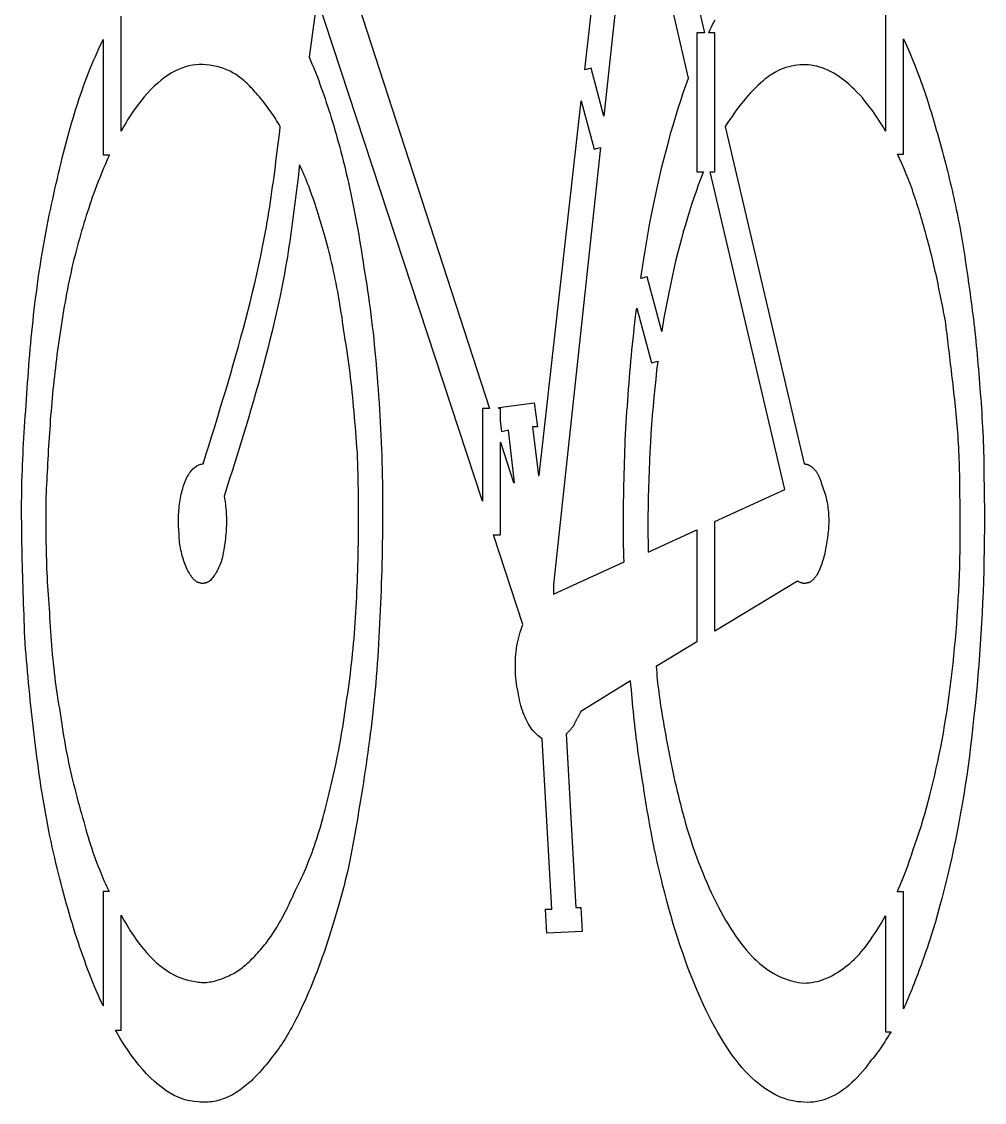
# Model space of a CAD drawing. Header units: inches. Extents: x 0 to 40, y 0 to 72.
# Drawn here: x 0 to 39.99, y 0 to 44.87 of the extents above; entities that cross this region are included whole.
import ezdxf

# ---------------------------------------------------------------- set-up
doc = ezdxf.new("R2010")
doc.units = ezdxf.units.IN
doc.header["$MEASUREMENT"] = 0
doc.layers.add('CUT', color=7, linetype='Continuous')

msp = doc.modelspace()

# ---------------------------------------------------------------- linework, layer by layer
at = {"layer": 'CUT'}
for points in [[(25.75634, 55.53317), (28.36133, 44.39682), (28.04481, 44.39682), (28.04481, 38.6297), (28.31755, 38.6297), (28.29481, 38.57356), (28.19828, 38.32612), (28.10323, 38.07312), (28.00969, 37.81455), (27.91768, 37.55043), (27.82724, 37.28074), (27.73839, 37.0055), (27.65116, 36.72469), (27.56558, 36.43832), (27.48169, 36.1464), (27.3995, 35.84891), (27.31905, 35.54586), (27.24037, 35.23725), (27.16348, 34.92308), (27.08842, 34.60335), (27.01521, 34.27806), (26.94389, 33.94721), (26.87448, 33.6108), (26.807, 33.26883), (26.7415, 32.92129), (26.678, 32.5682), (26.61652, 32.20955), (26.58287, 32.00326), (25.97602, 34.26804), (25.71636, 34.19846), (25.74517, 34.40178), (25.81032, 34.83655), (25.87808, 35.26505), (25.94838, 35.68731), (26.02118, 36.1033), (26.09641, 36.51304), (26.17402, 36.91653), (26.25394, 37.31376), (26.33613, 37.70473), (26.42051, 38.08945), (26.50704, 38.46792), (26.59565, 38.84012), (26.68629, 39.20608), (26.7789, 39.56577), (26.87342, 39.91921), (26.96979, 40.2664), (27.06796, 40.60733), (27.16787, 40.942), (27.26945, 41.27042), (27.37266, 41.59259), (27.47742, 41.90849), (27.5837, 42.21815), (27.69142, 42.52154), (25.43049, 52.36317)], [(25.41898, 52.36249), (24.18626, 40.94752), (23.65273, 42.93869), (23.38509, 42.86698), (24.3551, 51.52959)], [(12.74471, 49.39434), (19.43261, 28.8119), (19.13885, 28.8119), (19.13885, 24.95275), (12.27766, 45.85786), (11.94403, 43.38898), (12.00206, 43.25482), (12.05944, 43.11921), (12.11618, 42.9821), (12.17231, 42.84343), (12.22786, 42.70313), (12.28286, 42.56115), (12.33734, 42.41744), (12.39133, 42.27193), (12.44486, 42.12456), (12.49795, 41.97529), (12.55064, 41.82404), (12.60295, 41.67077), (12.65491, 41.51542), (12.70656, 41.35792), (12.75791, 41.19822), (12.80901, 41.03626), (12.85987, 40.87198), (12.91053, 40.70533), (12.96102, 40.53624), (13.01136, 40.36467), (13.06158, 40.19054), (13.11172, 40.01381), (13.16179, 39.83442), (13.21184, 39.6523), (13.26154, 39.46776), (13.31054, 39.28114), (13.35884, 39.09243), (13.40645, 38.90163), (13.45337, 38.70875), (13.49959, 38.51379), (13.54512, 38.31674), (13.58995, 38.1176), (13.63408, 37.91638), (13.67752, 37.71307), (13.72027, 37.50768), (13.76232, 37.30021), (13.80368, 37.09064), (13.84434, 36.879), (13.88431, 36.66526), (13.92358, 36.44944), (13.96215, 36.23154), (14.00004, 36.01155), (14.03722, 35.78948), (14.07372, 35.56532), (14.10951, 35.33907), (14.14462, 35.11074), (14.17902, 34.88033), (14.21274, 34.64783), (14.25375, 34.41325), (14.2934, 34.17661), (14.33172, 33.93795), (14.36874, 33.69729), (14.40448, 33.45466), (14.43897, 33.21009), (14.47225, 32.9636), (14.50434, 32.71524), (14.53528, 32.46502), (14.56508, 32.21298), (14.59378, 31.95914), (14.62142, 31.70353), (14.64801, 31.44619), (14.67358, 31.18714), (14.69817, 30.92641), (14.72181, 30.66403), (14.74452, 30.40002), (14.76634, 30.13442), (14.78728, 29.86726), (14.80739, 29.59857), (14.82668, 29.32837), (14.8452, 29.05669), (14.86296, 28.78356), (14.88, 28.50902), (14.89599, 28.23343), (14.91061, 27.95721), (14.92391, 27.68041), (14.9359, 27.40309), (14.94662, 27.1253), (14.95609, 26.84711), (14.96435, 26.56857), (14.97142, 26.28974), (14.97733, 26.01068), (14.98211, 25.73145), (14.98579, 25.4521), (14.9884, 25.17269), (14.98997, 24.89329), (14.99053, 24.61394), (14.9901, 24.33471), (14.98871, 24.05565), (14.9864, 23.77682), (14.98319, 23.49828), (14.97911, 23.22009), (14.9742, 22.94231), (14.96847, 22.66499), (14.96196, 22.38819), (14.9547, 22.11197), (14.94671, 21.83639), (14.93802, 21.55315), (14.9286, 21.27064), (14.91843, 20.98888), (14.90748, 20.7079), (14.89572, 20.42774), (14.88311, 20.14841), (14.86964, 19.86996), (14.85527, 19.5924), (14.83997, 19.31577), (14.82372, 19.04009), (14.80648, 18.7654), (14.78823, 18.49172), (14.76894, 18.21909), (14.74857, 17.94753), (14.72711, 17.67706), (14.70452, 17.40773), (14.68076, 17.13956), (14.65583, 16.87257), (14.62967, 16.6068), (14.60227, 16.34228), (14.5736, 16.07903), (14.54363, 15.81708), (14.51232, 15.55647), (14.47966, 15.29722), (14.44595, 15.03935), (14.41158, 14.78294), (14.37657, 14.52803), (14.34095, 14.27469), (14.30475, 14.02297), (14.268, 13.77293), (14.23073, 13.52462), (14.19297, 13.27812), (14.15475, 13.03346), (14.11609, 12.79072), (14.07702, 12.54995), (14.03758, 12.31121), (13.99779, 12.07455), (13.95769, 11.84003), (13.91729, 11.60772), (13.87663, 11.37766), (13.83575, 11.14992), (13.79465, 10.92456), (13.75339, 10.70162), (13.71198, 10.48118), (13.67045, 10.26329), (13.62884, 10.048), (13.58717, 9.83538), (13.54547, 9.62548), (13.49509, 9.41801), (13.44403, 9.21265), (13.39234, 9.00944), (13.34005, 8.80839), (13.28717, 8.60955), (13.23374, 8.41294), (13.17979, 8.21858), (13.12534, 8.02652), (13.07044, 7.83677), (13.0151, 7.64937), (12.95935, 7.46434), (12.90323, 7.28172), (12.84676, 7.10153), (12.78997, 6.9238), (12.73289, 6.74856), (12.67555, 6.57584), (12.61798, 6.40567), (12.56021, 6.23807), (12.50226, 6.07309), (12.44417, 5.91074), (12.38596, 5.75105), (12.32767, 5.59406), (12.26932, 5.43979), (12.21095, 5.28827), (12.15256, 5.13952), (12.09417, 4.99352), (12.03578, 4.85024), (11.97739, 4.70966), (11.919, 4.57174), (11.86061, 4.43645), (11.80222, 4.30378), (11.74384, 4.17368), (11.68545, 4.04613), (11.62707, 3.9211), (11.56868, 3.79856), (11.5103, 3.67848), (11.45191, 3.56083), (11.39353, 3.44559), (11.33515, 3.33273), (11.27677, 3.22221), (11.21838, 3.114), (11.16, 3.00809), (11.10162, 2.90443), (11.04324, 2.803), (10.98486, 2.70377), (10.92647, 2.60672), (10.86809, 2.51181), (10.80971, 2.41901), (10.74298, 2.32762), (10.67625, 2.23702), (10.60952, 2.14729), (10.54279, 2.05851), (10.47606, 1.97077), (10.40933, 1.88416), (10.3426, 1.79877), (10.27587, 1.71469), (10.20914, 1.63199), (10.14241, 1.55077), (10.07568, 1.47111), (10.00896, 1.39311), (9.94223, 1.31684), (9.8755, 1.2424), (9.80877, 1.16986), (9.74205, 1.09933), (9.67532, 1.03088), (9.6086, 0.96461), (9.54187, 0.90059), (9.47515, 0.83892), (9.40843, 0.77968), (9.3417, 0.72296), (9.27498, 0.66885), (9.20826, 0.61743), (9.13319, 0.56043), (9.05809, 0.50622), (8.98293, 0.45478), (8.90768, 0.40613), (8.83231, 0.36025), (8.75681, 0.31716), (8.68112, 0.27684), (8.60524, 0.23931), (8.52912, 0.20456), (8.45275, 0.17258), (8.37608, 0.14339), (8.29909, 0.11698), (8.22176, 0.09334), (8.14405, 0.07249), (8.06594, 0.05442), (7.98739, 0.03913), (7.90838, 0.02662), (7.82888, 0.01688), (7.74885, 0.00993), (7.66827, 0.00576), (7.58712, 0.00437), (7.50536, 0.00576), (7.42296, 0.00993), (7.33989, 0.01688), (7.17309, 0.03147), (7.00634, 0.05858), (6.83971, 0.09819), (6.67325, 0.15032), (6.50702, 0.21496), (6.34109, 0.29212), (6.1755, 0.38178), (6.01031, 0.48395), (5.84559, 0.59864), (5.68139, 0.72584), (5.51777, 0.86555), (5.35479, 1.01777), (5.19251, 1.1825), (5.03097, 1.35974), (4.87025, 1.54949), (4.7104, 1.75176), (4.55147, 1.96654), (4.39353, 2.19382), (4.23663, 2.43362), (4.08084, 2.68593), (3.9262, 2.95075), (3.89702, 3.0035), (4.13444, 3.0035), (4.13444, 7.77415), (4.25162, 7.56204), (4.38142, 7.33979), (4.51249, 7.12784), (4.6448, 6.92618), (4.77834, 6.73477), (4.91306, 6.55359), (5.04894, 6.38259), (5.18595, 6.22177), (5.32406, 6.07108), (5.46324, 5.9305), (5.60346, 5.79999), (5.7447, 5.67954), (5.88692, 5.56911), (6.0301, 5.46867), (6.1742, 5.37819), (6.31921, 5.29764), (6.46508, 5.227), (6.6118, 5.16623), (6.75932, 5.11532), (6.90763, 5.07421), (7.05669, 5.0429), (7.20647, 5.02135), (7.27319, 5.00639), (7.33992, 4.99478), (7.40664, 4.98642), (7.47336, 4.98119), (7.54008, 4.97896), (7.60681, 4.97964), (7.67353, 4.9831), (7.74026, 4.98921), (7.80699, 4.99788), (7.87371, 5.00898), (7.94044, 5.0224), (8.00717, 5.03802), (8.0739, 5.05573), (8.14062, 5.0754), (8.20735, 5.09693), (8.27408, 5.12019), (8.34081, 5.14508), (8.40754, 5.17148), (8.47427, 5.19926), (8.541, 5.22832), (8.60773, 5.25854), (8.67446, 5.2898), (8.74119, 5.32198), (8.80792, 5.35498), (8.8663, 5.38938), (8.92468, 5.42584), (8.98307, 5.46433), (9.04145, 5.50481), (9.09983, 5.54726), (9.15821, 5.59166), (9.21659, 5.63796), (9.27498, 5.68614), (9.33336, 5.73618), (9.39174, 5.78805), (9.45013, 5.84171), (9.50851, 5.89713), (9.56689, 5.9543), (9.62528, 6.01317), (9.68366, 6.07372), (9.74205, 6.13592), (9.80043, 6.19975), (9.85882, 6.26517), (9.91721, 6.33215), (9.9756, 6.40066), (10.03399, 6.47069), (10.09238, 6.54219), (10.15077, 6.61514), (10.20916, 6.68951), (10.2592, 6.75728), (10.30924, 6.82713), (10.35929, 6.89907), (10.40933, 6.97309), (10.45937, 7.0492), (10.50941, 7.1274), (10.55946, 7.20768), (10.6095, 7.29004), (10.65954, 7.37449), (10.70958, 7.46103), (10.75963, 7.54965), (10.80967, 7.64036), (10.85971, 7.73315), (10.90976, 7.82803), (10.9598, 7.92499), (11.00984, 8.02404), (11.05988, 8.12517), (11.10993, 8.22838), (11.15997, 8.33369), (11.21001, 8.44107), (11.26005, 8.55054), (11.3101, 8.6621), (11.36014, 8.77574), (11.41018, 8.89147), (11.46823, 9.00128), (11.52557, 9.11381), (11.58223, 9.22901), (11.63818, 9.34681), (11.69344, 9.46716), (11.74801, 9.59001), (11.80188, 9.71528), (11.85505, 9.84293), (11.90753, 9.9729), (11.95932, 10.10513), (12.01041, 10.23956), (12.0608, 10.37613), (12.1105, 10.51478), (12.1595, 10.65547), (12.20781, 10.79812), (12.25542, 10.94269), (12.30233, 11.08911), (12.34856, 11.23732), (12.39408, 11.38727), (12.43891, 11.5389), (12.48305, 11.69216), (12.52649, 11.84698), (12.56924, 12.0033), (12.61129, 12.16107), (12.65298, 12.32858), (12.69462, 12.49748), (12.73614, 12.66778), (12.77749, 12.83946), (12.8186, 13.01253), (12.85943, 13.18699), (12.89991, 13.36284), (12.93998, 13.54008), (12.97959, 13.71872), (13.01868, 13.89874), (13.05719, 14.08015), (13.09506, 14.26295), (13.13224, 14.44714), (13.16866, 14.63273), (13.20427, 14.8197), (13.23902, 15.00806), (13.27284, 15.19781), (13.30567, 15.38895), (13.33746, 15.58149), (13.36816, 15.77541), (13.39769, 15.97072), (13.42601, 16.16742), (13.45305, 16.36551), (13.47876, 16.56499), (13.51143, 16.76586), (13.54273, 16.96806), (13.57271, 17.17153), (13.60138, 17.37622), (13.62878, 17.58206), (13.65493, 17.78901), (13.67987, 17.997), (13.70362, 18.20597), (13.72622, 18.41587), (13.74768, 18.62664), (13.76804, 18.83822), (13.78734, 19.05055), (13.80559, 19.26358), (13.82283, 19.47725), (13.83908, 19.69149), (13.85438, 19.90626), (13.86875, 20.12148), (13.88222, 20.33712), (13.89482, 20.5531), (13.90659, 20.76937), (13.91754, 20.98587), (13.92771, 21.20255), (13.93712, 21.41934), (13.94581, 21.6362), (13.95381, 21.86139), (13.9611, 22.08656), (13.9677, 22.31167), (13.97361, 22.53669), (13.97882, 22.7616), (13.98334, 22.98636), (13.98716, 23.21095), (13.99029, 23.43534), (13.99272, 23.65949), (13.99446, 23.88338), (13.9955, 24.10699), (13.99585, 24.33027), (13.9955, 24.55321), (13.99446, 24.77577), (13.99272, 24.99792), (13.99029, 25.21965), (13.98716, 25.4409), (13.98334, 25.66167), (13.97882, 25.88191), (13.97361, 26.10161), (13.9677, 26.32072), (13.9611, 26.53923), (13.95381, 26.7571), (13.94581, 26.9743), (13.92913, 27.19048), (13.91238, 27.40528), (13.89552, 27.61876), (13.87848, 27.83093), (13.86121, 28.04183), (13.84365, 28.25149), (13.82574, 28.45992), (13.80743, 28.66717), (13.78865, 28.87327), (13.76935, 29.07823), (13.74947, 29.28209), (13.72896, 29.48488), (13.70774, 29.68663), (13.68578, 29.88736), (13.663, 30.08711), (13.63936, 30.28591), (13.61479, 30.48377), (13.58923, 30.68074), (13.56263, 30.87684), (13.53493, 31.07211), (13.50607, 31.26656), (13.476, 31.46023), (13.44465, 31.65314), (13.41197, 31.84533), (13.38661, 32.03613), (13.36055, 32.22488), (13.33379, 32.41159), (13.30634, 32.59631), (13.27819, 32.77906), (13.24935, 32.95987), (13.21981, 33.13876), (13.18958, 33.31578), (13.15865, 33.49094), (13.12703, 33.66427), (13.09471, 33.83581), (13.06169, 34.00559), (13.02798, 34.17363), (12.99358, 34.33995), (12.95848, 34.5046), (12.92268, 34.6676), (12.88619, 34.82897), (12.849, 34.98876), (12.81112, 35.14697), (12.77254, 35.30366), (12.73327, 35.45884), (12.69331, 35.61254), (12.65264, 35.76479), (12.61129, 35.91562), (12.56958, 36.05705), (12.52784, 36.1977), (12.48605, 36.33749), (12.44416, 36.47631), (12.40217, 36.61409), (12.36002, 36.75075), (12.31771, 36.88619), (12.27519, 37.02032), (12.23243, 37.15306), (12.18942, 37.28433), (12.14612, 37.41403), (12.1025, 37.54208), (12.05854, 37.6684), (12.01419, 37.79289), (11.96944, 37.91546), (11.92426, 38.03604), (11.87861, 38.15454), (11.83247, 38.27086), (11.78581, 38.38492), (11.7386, 38.49664), (11.69082, 38.60592), (11.64242, 38.71268), (11.54408, 38.92158), (11.51865, 38.70945), (11.49355, 38.49995), (11.46835, 38.28987), (11.44296, 38.07927), (11.41735, 37.86823), (11.39145, 37.65676), (11.3652, 37.44495), (11.33855, 37.23285), (11.31144, 37.02052), (11.2838, 36.80801), (11.25558, 36.59539), (11.22673, 36.38271), (11.19718, 36.17003), (11.16688, 35.95741), (11.13577, 35.74491), (11.10379, 35.53258), (11.07088, 35.32047), (11.03699, 35.10866), (11.00206, 34.8972), (10.96602, 34.68614), (10.92883, 34.47555), (10.89041, 34.26547), (10.85073, 34.05598), (10.80971, 33.84712), (10.73327, 33.48047), (10.65413, 33.11448), (10.57238, 32.74913), (10.48812, 32.38439), (10.40142, 32.02023), (10.31238, 31.65661), (10.22107, 31.29352), (10.1276, 30.93093), (10.03204, 30.56879), (9.93448, 30.20709), (9.83501, 29.8458), (9.73372, 29.48488), (9.63068, 29.12431), (9.526, 28.76406), (9.41975, 28.4041), (9.31203, 28.0444), (9.20292, 27.68493), (9.0925, 27.32566), (8.98087, 26.96657), (8.8681, 26.60762), (8.7543, 26.24879), (8.63954, 25.89005), (8.52391, 25.53136), (8.4075, 25.1727), (8.42349, 25.08895), (8.43809, 25.00453), (8.4513, 24.91948), (8.46312, 24.83382), (8.47355, 24.74758), (8.48259, 24.66079), (8.49024, 24.57347), (8.4965, 24.48567), (8.50137, 24.3974), (8.50484, 24.3087), (8.50693, 24.21959), (8.50762, 24.1301), (8.50693, 24.04027), (8.50484, 23.95012), (8.50137, 23.85968), (8.4965, 23.76897), (8.49024, 23.67804), (8.48259, 23.5869), (8.47355, 23.49559), (8.46312, 23.40414), (8.4513, 23.31257), (8.43809, 23.22091), (8.42349, 23.1292), (8.4075, 23.03745), (8.39813, 22.95509), (8.38677, 22.87481), (8.37349, 22.79661), (8.35839, 22.7205), (8.34155, 22.64648), (8.32306, 22.57454), (8.303, 22.50468), (8.28147, 22.43691), (8.25855, 22.37123), (8.23432, 22.30763), (8.20888, 22.24612), (8.18231, 22.18669), (8.1547, 22.12935), (8.12613, 22.07409), (8.09669, 22.02091), (8.06648, 21.96983), (8.03556, 21.92082), (8.00404, 21.87391), (7.972, 21.82908), (7.93953, 21.78633), (7.9067, 21.74567), (7.87362, 21.70709), (7.84037, 21.6706), (7.80703, 21.6362), (7.79034, 21.62786), (7.77365, 21.61959), (7.75697, 21.61143), (7.74028, 21.60345), (7.7236, 21.5957), (7.70691, 21.58824), (7.69023, 21.58112), (7.67355, 21.57441), (7.65686, 21.56817), (7.64018, 21.56244), (7.6235, 21.5573), (7.60682, 21.55279), (7.59013, 21.54898), (7.57345, 21.54592), (7.55677, 21.54367), (7.54008, 21.54229), (7.5234, 21.54183), (7.50672, 21.54236), (7.49003, 21.54394), (7.47335, 21.54661), (7.45666, 21.55044), (7.43998, 21.55549), (7.42329, 21.56181), (7.4066, 21.56947), (7.38993, 21.57016), (7.37325, 21.57221), (7.35657, 21.57559), (7.33989, 21.58028), (7.32322, 21.58624), (7.30654, 21.59345), (7.28986, 21.60187), (7.27318, 21.61148), (7.2565, 21.62225), (7.23982, 21.63415), (7.22314, 21.64715), (7.20646, 21.66122), (7.18978, 21.67633), (7.1731, 21.69246), (7.15642, 21.70957), (7.13974, 21.72764), (7.12306, 21.74663), (7.10637, 21.76652), (7.08969, 21.78728), (7.07301, 21.80888), (7.05632, 21.83129), (7.03964, 21.85448), (7.02295, 21.87843), (7.00626, 21.9031), (6.97325, 21.95485), (6.941, 22.00987), (6.90956, 22.06796), (6.87898, 22.12892), (6.84934, 22.19254), (6.82068, 22.25863), (6.79306, 22.32697), (6.76654, 22.39737), (6.74118, 22.46962), (6.71704, 22.54353), (6.69418, 22.61888), (6.67264, 22.69548), (6.6525, 22.77312), (6.6338, 22.8516), (6.61661, 22.93071), (6.60098, 23.01027), (6.58698, 23.09005), (6.57465, 23.16986), (6.56406, 23.2495), (6.55527, 23.32876), (6.54833, 23.40744), (6.5433, 23.48534), (6.54024, 23.56226), (6.53921, 23.63799), (6.53157, 23.72173), (6.52531, 23.80608), (6.52045, 23.89095), (6.51697, 23.97625), (6.51489, 24.0619), (6.51419, 24.14782), (6.51489, 24.2339), (6.51697, 24.32008), (6.52045, 24.40625), (6.52531, 24.49234), (6.53157, 24.57825), (6.53921, 24.6639), (6.54824, 24.74921), (6.55867, 24.83408), (6.57048, 24.91843), (6.58368, 25.00217), (6.59828, 25.08522), (6.61426, 25.16748), (6.63163, 25.24887), (6.65039, 25.32931), (6.67055, 25.40871), (6.69209, 25.48698), (6.71502, 25.56403), (6.73934, 25.63977), (6.76505, 25.71311), (6.79206, 25.783), (6.82028, 25.84947), (6.84964, 25.91255), (6.88004, 25.97227), (6.91139, 26.02866), (6.94361, 26.08175), (6.97661, 26.13157), (7.01031, 26.17815), (7.04462, 26.22151), (7.07945, 26.26168), (7.11471, 26.2987), (7.15032, 26.33259), (7.18619, 26.36338), (7.22223, 26.3911), (7.25836, 26.41578), (7.29449, 26.43745), (7.33053, 26.45614), (7.3664, 26.47187), (7.40201, 26.48468), (7.43727, 26.49459), (7.4721, 26.50163), (7.50641, 26.50583), (7.54011, 26.50723), (7.65686, 26.88257), (7.77346, 27.25791), (7.88977, 27.63323), (8.00565, 28.00857), (8.12094, 28.38391), (8.23552, 28.75924), (8.34922, 29.13458), (8.46191, 29.50991), (8.57344, 29.88525), (8.68367, 30.26058), (8.79245, 30.63592), (8.89964, 31.01125), (9.00509, 31.38659), (9.10865, 31.76193), (9.21019, 32.13726), (9.30956, 32.5126), (9.40661, 32.88793), (9.5012, 33.26327), (9.59318, 33.6386), (9.68242, 34.01394), (9.76875, 34.38927), (9.85205, 34.76461), (9.93216, 35.13994), (10.00895, 35.51528), (10.04996, 35.7238), (10.08965, 35.93232), (10.12806, 36.14084), (10.16526, 36.34936), (10.2013, 36.55788), (10.23624, 36.7664), (10.27013, 36.97492), (10.30304, 37.18344), (10.33503, 37.39196), (10.36614, 37.60048), (10.39645, 37.809), (10.426, 38.01752), (10.45485, 38.22604), (10.48307, 38.43456), (10.51071, 38.64308), (10.53782, 38.8516), (10.56448, 39.06011), (10.59072, 39.26863), (10.61662, 39.47715), (10.64223, 39.68567), (10.66761, 39.89421), (10.69281, 40.10272), (10.71789, 40.31124), (10.74292, 40.51975), (10.69253, 40.60281), (10.64148, 40.68514), (10.58979, 40.76672), (10.5375, 40.84751), (10.48462, 40.9275), (10.4312, 41.00665), (10.37725, 41.08492), (10.32281, 41.1623), (10.26791, 41.23875), (10.21257, 41.31425), (10.15682, 41.38876), (10.1007, 41.46226), (10.04423, 41.53471), (9.98745, 41.6061), (9.93037, 41.67638), (9.87303, 41.74553), (9.81546, 41.81353), (9.75769, 41.88034), (9.69974, 41.94593), (9.64164, 42.01027), (9.58343, 42.07334), (9.52514, 42.13511), (9.46678, 42.19555), (9.40839, 42.25462), (9.34966, 42.31196), (9.29024, 42.36722), (9.23012, 42.4204), (9.1693, 42.47148), (9.10779, 42.52049), (9.04558, 42.5674), (8.98268, 42.61224), (8.91908, 42.65498), (8.85479, 42.69564), (8.7898, 42.73422), (8.72412, 42.77071), (8.65774, 42.80512), (8.59067, 42.83744), (8.5229, 42.86767), (8.45444, 42.89582), (8.38528, 42.92189), (8.31543, 42.94587), (8.24489, 42.96776), (8.17364, 42.98757), (8.10171, 43.0053), (8.02908, 43.02094), (7.95576, 43.03449), (7.88174, 43.04596), (7.80703, 43.05534), (7.66489, 43.0755), (7.52216, 43.08589), (7.3789, 43.08649), (7.2352, 43.07728), (7.09116, 43.05821), (6.94686, 43.02928), (6.80239, 42.99044), (6.65783, 42.94166), (6.51327, 42.88292), (6.36879, 42.81419), (6.2245, 42.73545), (6.08046, 42.64665), (5.93677, 42.54777), (5.79351, 42.43878), (5.65077, 42.31966), (5.50865, 42.19038), (5.36721, 42.0509), (5.22656, 41.90119), (5.08678, 41.74124), (4.94795, 41.571), (4.81016, 41.39045), (4.6735, 41.19956), (4.53806, 40.99831), (4.40392, 40.78665), (4.33754, 40.67718), (4.27183, 40.56562), (4.20675, 40.45198), (4.14228, 40.33625), (4.13444, 40.32178), (4.13444, 45.09441)], [(35.87693, 45.14321), (35.87693, 40.31979), (35.87586, 40.32169), (35.77522, 40.49421), (35.67356, 40.66154), (35.57086, 40.82366), (35.46708, 40.98054), (35.36221, 41.13214), (35.25621, 41.27845), (35.14905, 41.41942), (35.0407, 41.55504), (34.93114, 41.68528), (34.82032, 41.81009), (34.70824, 41.92946), (34.59485, 42.04336), (34.48013, 42.15176), (34.36405, 42.25462), (34.25528, 42.35159), (34.14585, 42.44233), (34.03578, 42.52687), (33.92509, 42.60525), (33.81383, 42.67748), (33.70202, 42.7436), (33.58969, 42.80364), (33.47686, 42.85763), (33.36358, 42.9056), (33.24985, 42.94757), (33.13572, 42.98357), (33.02121, 43.01364), (32.90636, 43.03779), (32.79118, 43.05607), (32.67572, 43.0685), (32.56, 43.07511), (32.44404, 43.07592), (32.32788, 43.07098), (32.21155, 43.06029), (32.09507, 43.04391), (31.97847, 43.02184), (31.86179, 42.99413), (31.74505, 42.9608), (31.62829, 42.92188), (31.5202, 42.87708), (31.41281, 42.8262), (31.30611, 42.7694), (31.20011, 42.70688), (31.09481, 42.63879), (30.9902, 42.56532), (30.88629, 42.48663), (30.78307, 42.4029), (30.68055, 42.31431), (30.57872, 42.22103), (30.47759, 42.12323), (30.37716, 42.02108), (30.27742, 41.91477), (30.17837, 41.80445), (30.08002, 41.69032), (29.98237, 41.57254), (29.88541, 41.45128), (29.78914, 41.32672), (29.69358, 41.19903), (29.5987, 41.06839), (29.50452, 40.93496), (29.41104, 40.79893), (29.31825, 40.66047), (29.22616, 40.51975), (32.4956, 26.50793), (32.52912, 26.50584), (32.54579, 26.5041), (32.56247, 26.50167), (32.57915, 26.49854), (32.59583, 26.49472), (32.6125, 26.4902), (32.62918, 26.48499), (32.64586, 26.47908), (32.66254, 26.47247), (32.67922, 26.46517), (32.6959, 26.45718), (32.71258, 26.44849), (32.72926, 26.43911), (32.74594, 26.42903), (32.76262, 26.41825), (32.77931, 26.40679), (32.79599, 26.39462), (32.81267, 26.38176), (32.82936, 26.36821), (32.84604, 26.35396), (32.86273, 26.33901), (32.87941, 26.32337), (32.8961, 26.30704), (32.91277, 26.29), (32.92942, 26.27225), (32.94601, 26.25374), (32.96251, 26.23445), (32.9789, 26.21434), (32.99514, 26.1934), (33.01121, 26.17159), (33.02707, 26.14888), (33.04271, 26.12524), (33.05808, 26.10065), (33.07317, 26.07507), (33.08793, 26.04848), (33.10235, 26.02084), (33.1164, 25.99214), (33.13003, 25.96233), (33.14324, 25.9314), (33.15598, 25.8993), (33.16822, 25.86602), (33.17995, 25.83152), (33.19112, 25.79578), (33.20172, 25.75876), (33.2117, 25.72044), (33.22105, 25.68079), (33.22973, 25.63977), (33.26206, 25.56403), (33.29233, 25.48702), (33.32057, 25.40884), (33.34682, 25.32962), (33.37109, 25.24948), (33.39343, 25.16852), (33.41385, 25.08687), (33.43239, 25.00464), (33.44908, 24.92195), (33.46394, 24.83891), (33.47701, 24.75563), (33.48831, 24.67224), (33.49787, 24.58886), (33.50572, 24.50558), (33.51189, 24.42254), (33.51642, 24.33985), (33.51932, 24.25762), (33.52063, 24.17597), (33.52037, 24.09501), (33.51858, 24.01487), (33.51529, 23.93565), (33.51051, 23.85747), (33.50429, 23.78046), (33.49665, 23.70472), (33.48795, 23.62132), (33.47853, 23.53802), (33.46835, 23.45488), (33.4574, 23.37201), (33.44563, 23.28949), (33.43302, 23.2074), (33.41955, 23.12583), (33.40518, 23.04487), (33.38988, 22.9646), (33.37363, 22.88512), (33.35639, 22.8065), (33.33814, 22.72884), (33.31884, 22.65223), (33.29848, 22.57674), (33.27701, 22.50247), (33.25442, 22.4295), (33.23067, 22.35792), (33.20573, 22.28782), (33.17957, 22.21928), (33.15217, 22.1524), (33.12349, 22.08725), (33.09351, 22.02392), (33.0622, 21.96251), (33.02952, 21.9031), (33.01284, 21.87843), (32.99617, 21.85448), (32.97949, 21.83129), (32.96281, 21.80888), (32.94613, 21.78728), (32.92944, 21.76652), (32.91276, 21.74663), (32.89608, 21.72764), (32.8794, 21.70957), (32.86272, 21.69246), (32.84603, 21.67633), (32.82935, 21.66122), (32.81267, 21.64715), (32.79599, 21.63415), (32.7793, 21.62225), (32.76262, 21.61148), (32.74594, 21.60187), (32.72926, 21.59345), (32.71258, 21.58624), (32.6959, 21.58028), (32.67922, 21.57559), (32.66254, 21.57221), (32.64586, 21.57016), (32.62918, 21.56947), (32.6125, 21.56181), (32.59582, 21.55549), (32.57914, 21.55044), (32.56246, 21.54661), (32.54578, 21.54394), (32.5291, 21.54236), (32.51242, 21.54183), (32.49574, 21.54229), (32.47906, 21.54367), (32.46237, 21.54592), (32.44569, 21.54898), (32.42901, 21.55279), (32.41233, 21.5573), (32.39564, 21.56244), (32.37896, 21.56817), (32.36228, 21.57441), (32.3456, 21.58112), (32.32892, 21.58824), (32.31224, 21.5957), (32.29555, 21.60345), (32.27887, 21.61143), (32.2622, 21.61959), (32.24552, 21.62786), (32.22884, 21.6362), (28.79481, 19.56799), (28.79481, 24.10893), (31.695, 25.4396), (28.59149, 38.6297), (28.79481, 38.6297), (28.79481, 44.39682), (28.53713, 44.39682), (28.5565, 44.442), (28.60271, 44.54557), (28.65009, 44.64774), (28.69856, 44.74852), (28.74807, 44.84792), (28.79857, 44.94592)]]:
    msp.add_lwpolyline(points, dxfattribs=at)
for points in [[(3.32107, 4.1414), (3.24774, 4.30508), (3.1751, 4.47086), (3.10316, 4.63871), (3.03191, 4.80865), (2.96136, 4.98068), (2.8915, 5.1548), (2.82234, 5.33099), (2.75388, 5.50928), (2.68611, 5.68965), (2.61903, 5.8721), (2.55265, 6.05664), (2.48696, 6.24327), (2.42198, 6.43198), (2.35768, 6.62277), (2.29408, 6.81565), (2.23118, 7.01062), (2.16897, 7.20767), (2.10746, 7.40681), (2.04664, 7.60803), (1.98652, 7.81133), (1.9271, 8.01673), (1.86837, 8.2242), (1.81033, 8.43342), (1.75302, 8.64402), (1.69646, 8.85602), (1.64068, 9.0694), (1.58571, 9.28418), (1.53158, 9.50035), (1.47833, 9.7179), (1.42597, 9.93685), (1.37454, 10.15719), (1.32406, 10.37891), (1.27457, 10.60203), (1.22609, 10.82654), (1.17866, 11.05243), (1.13229, 11.27972), (1.08703, 11.5084), (1.0429, 11.73847), (0.99993, 11.96993), (0.95814, 12.20277), (0.91757, 12.43701), (0.87824, 12.67264), (0.84019, 12.90966), (0.80344, 13.14807), (0.76803, 13.38787), (0.73397, 13.62906), (0.70097, 13.86294), (0.66865, 14.09745), (0.63703, 14.33255), (0.60611, 14.56817), (0.57588, 14.80425), (0.54634, 15.04073), (0.5175, 15.27757), (0.48935, 15.51469), (0.4619, 15.75204), (0.43514, 15.98957), (0.40907, 16.22722), (0.3837, 16.46492), (0.35903, 16.70262), (0.33505, 16.94026), (0.31177, 17.17779), (0.28918, 17.41515), (0.26729, 17.65227), (0.24609, 17.8891), (0.22558, 18.12559), (0.20578, 18.36167), (0.18666, 18.59728), (0.16825, 18.83238), (0.15053, 19.0669), (0.1335, 19.30078), (0.12516, 19.53431), (0.11684, 19.76775), (0.10859, 20.00102), (0.10042, 20.23403), (0.09237, 20.46669), (0.08446, 20.69892), (0.07673, 20.93062), (0.0692, 21.16172), (0.06191, 21.3921), (0.05487, 21.62172), (0.04813, 21.85047), (0.0417, 22.07826), (0.03563, 22.30501), (0.02993, 22.53064), (0.02463, 22.75504), (0.01977, 22.97814), (0.01537, 23.19985), (0.01147, 23.42009), (0.00808, 23.63876), (0.00525, 23.85578), (0.003, 24.07106), (0.00135, 24.28452), (0.00034, 24.49606), (0, 24.70561), (0.00069, 24.92282), (0.0027, 25.14072), (0.006, 25.35932), (0.01051, 25.57861), (0.01618, 25.7986), (0.02294, 26.01928), (0.03076, 26.24066), (0.03955, 26.46274), (0.04928, 26.6855), (0.05987, 26.90897), (0.07127, 27.13313), (0.08343, 27.35798), (0.09628, 27.58353), (0.10977, 27.80977), (0.12383, 28.03671), (0.13842, 28.26434), (0.15347, 28.49267), (0.16893, 28.7217), (0.18473, 28.95142), (0.20082, 29.18185), (0.21715, 29.41295), (0.23364, 29.64475), (0.25025, 29.87725), (0.26692, 30.11045), (0.28395, 30.34399), (0.30171, 30.57753), (0.32022, 30.81107), (0.33951, 31.04461), (0.35961, 31.27815), (0.38055, 31.51169), (0.40236, 31.74524), (0.42507, 31.97878), (0.44871, 32.21232), (0.4733, 32.44586), (0.49888, 32.67941), (0.52547, 32.91295), (0.55311, 33.14649), (0.58181, 33.38003), (0.61162, 33.61357), (0.64256, 33.84712), (0.67465, 34.08066), (0.70794, 34.3142), (0.74243, 34.54774), (0.77818, 34.78128), (0.8152, 35.01483), (0.85352, 35.24837), (0.89317, 35.48191), (0.93418, 35.71545), (0.97624, 35.9403), (1.01898, 36.16443), (1.06242, 36.3878), (1.10656, 36.61039), (1.15139, 36.83217), (1.19692, 37.05311), (1.24314, 37.27318), (1.29006, 37.49235), (1.33767, 37.7106), (1.38597, 37.92789), (1.43498, 38.14419), (1.48467, 38.35948), (1.53507, 38.57373), (1.58616, 38.78691), (1.63794, 38.99899), (1.69042, 39.20993), (1.74359, 39.41972), (1.79746, 39.62832), (1.85203, 39.83571), (1.90729, 40.04185), (1.96325, 40.24672), (2.0199, 40.45028), (2.07725, 40.65251), (2.13529, 40.85338), (2.19436, 41.05251), (2.25476, 41.24949), (2.31643, 41.44428), (2.37932, 41.6368), (2.44337, 41.82701), (2.50852, 42.01484), (2.57472, 42.20024), (2.6419, 42.38314), (2.71, 42.5635), (2.77898, 42.74126), (2.84877, 42.91635), (2.91931, 43.08871), (2.99054, 43.2583), (3.06241, 43.42505), (3.13487, 43.5889), (3.20784, 43.74979), (3.28128, 43.90768), (3.35512, 44.0625), (3.38444, 44.12244), (3.38444, 39.33278), (3.64378, 39.33278), (3.58463, 39.20086), (3.52464, 39.06428), (3.46495, 38.92561), (3.40552, 38.78486), (3.34632, 38.64202), (3.28732, 38.4971), (3.22849, 38.3501), (3.16981, 38.201), (3.11125, 38.04983), (3.05278, 37.89656), (2.99436, 37.74121), (2.93597, 37.58378), (2.88594, 37.43295), (2.83597, 37.28073), (2.78611, 37.12712), (2.73642, 36.97212), (2.68697, 36.81574), (2.6378, 36.65796), (2.58899, 36.49879), (2.54057, 36.33823), (2.49263, 36.17628), (2.4452, 36.01294), (2.39835, 35.84821), (2.35214, 35.68209), (2.30662, 35.51457), (2.26186, 35.34567), (2.21791, 35.17538), (2.17482, 35.0037), (2.13266, 34.83063), (2.09149, 34.65617), (2.05136, 34.48031), (2.01233, 34.30307), (1.97446, 34.12444), (1.9378, 33.94442), (1.90242, 33.763), (1.86837, 33.5802), (1.83535, 33.40437), (1.80303, 33.22727), (1.7714, 33.049), (1.74047, 32.8697), (1.71023, 32.68946), (1.68069, 32.50842), (1.65184, 32.32668), (1.62369, 32.14436), (1.59623, 31.96157), (1.56947, 31.77844), (1.5434, 31.59508), (1.51803, 31.4116), (1.49335, 31.22812), (1.46937, 31.04476), (1.44609, 30.86163), (1.4235, 30.67885), (1.4016, 30.49653), (1.3804, 30.31479), (1.3599, 30.13374), (1.34009, 29.9535), (1.32098, 29.7742), (1.30256, 29.59593), (1.28484, 29.41882), (1.26782, 29.24299), (1.25148, 29.0595), (1.23581, 28.87608), (1.22078, 28.69276), (1.20635, 28.50962), (1.1925, 28.32672), (1.1792, 28.1441), (1.16643, 27.96183), (1.15414, 27.77996), (1.14232, 27.59856), (1.13093, 27.41768), (1.11995, 27.23738), (1.10934, 27.05771), (1.09908, 26.87874), (1.08914, 26.70052), (1.07949, 26.52312), (1.0701, 26.34658), (1.06094, 26.17096), (1.05198, 25.99633), (1.0432, 25.82275), (1.03456, 25.65027), (1.02604, 25.47895), (1.01761, 25.30885), (1.00924, 25.14001), (1.00089, 24.97251), (1.0009, 24.805), (1.00097, 24.63617), (1.00116, 24.46607), (1.00151, 24.29475), (1.0021, 24.12226), (1.00298, 23.94868), (1.00421, 23.77406), (1.00584, 23.59845), (1.00793, 23.42191), (1.01055, 23.2445), (1.01375, 23.06629), (1.01758, 22.88732), (1.02211, 22.70765), (1.02739, 22.52735), (1.03349, 22.34647), (1.04045, 22.16507), (1.04834, 21.9832), (1.05722, 21.80093), (1.06713, 21.61831), (1.07815, 21.43541), (1.09033, 21.25227), (1.10372, 21.06895), (1.11839, 20.88552), (1.1344, 20.70203), (1.14309, 20.5102), (1.1525, 20.3184), (1.16267, 20.12665), (1.17362, 19.93499), (1.18538, 19.74345), (1.19798, 19.55205), (1.21145, 19.36082), (1.22582, 19.1698), (1.24111, 18.97901), (1.25736, 18.78848), (1.27459, 18.59824), (1.29284, 18.40832), (1.31213, 18.21874), (1.3325, 18.02955), (1.35396, 17.84075), (1.37655, 17.65239), (1.4003, 17.4645), (1.42524, 17.2771), (1.4514, 17.09022), (1.4788, 16.90389), (1.50748, 16.71814), (1.53746, 16.53299), (1.56877, 16.34849), (1.60145, 16.16465), (1.62716, 15.97317), (1.65424, 15.78241), (1.68265, 15.5924), (1.71236, 15.40317), (1.74335, 15.21476), (1.77558, 15.02718), (1.80903, 14.84047), (1.84366, 14.65466), (1.87945, 14.46978), (1.91638, 14.28585), (1.9544, 14.10291), (1.99349, 13.92098), (2.03363, 13.7401), (2.07478, 13.56028), (2.11691, 13.38157), (2.16, 13.20398), (2.20401, 13.02756), (2.24893, 12.85232), (2.29471, 12.67829), (2.34133, 12.50552), (2.38876, 12.33401), (2.43698, 12.16381), (2.48594, 11.99495), (2.53563, 11.82744), (2.57803, 11.66133), (2.62178, 11.49663), (2.66687, 11.33338), (2.71326, 11.17161), (2.76092, 11.01134), (2.80983, 10.85261), (2.85996, 10.69545), (2.91127, 10.53987), (2.96374, 10.38592), (3.01734, 10.23362), (3.07204, 10.083), (3.12782, 9.93409), (3.18463, 9.78691), (3.24246, 9.6415), (3.30128, 9.49789), (3.36105, 9.3561), (3.42174, 9.21617), (3.48334, 9.07812), (3.54581, 8.94197), (3.60911, 8.80777), (3.63533, 8.7537), (3.38444, 8.7537), (3.38444, 4.00307)], [(36.66405, 44.0698), (36.77473, 43.82645), (36.88361, 43.57711), (36.99064, 43.32186), (37.09576, 43.0608), (37.1989, 42.79399), (37.30003, 42.52153), (37.34972, 42.3874), (37.39876, 42.25189), (37.44715, 42.11506), (37.49494, 41.97692), (37.54215, 41.8375), (37.58881, 41.69684), (37.63495, 41.55497), (37.6806, 41.4119), (37.72578, 41.26768), (37.77053, 41.12233), (37.81487, 40.97588), (37.85884, 40.82835), (37.90246, 40.67979), (37.94576, 40.53021), (37.98877, 40.37964), (38.03152, 40.22812), (38.07404, 40.07568), (38.11636, 39.92233), (38.1585, 39.76812), (38.2005, 39.61307), (38.24238, 39.4572), (38.28418, 39.30056), (38.32592, 39.14316), (38.36763, 38.98504), (38.40898, 38.82656), (38.44964, 38.66805), (38.48961, 38.50948), (38.52888, 38.35083), (38.56746, 38.19206), (38.60534, 38.03315), (38.64253, 37.87406), (38.67902, 37.71477), (38.71482, 37.55525), (38.74992, 37.39546), (38.78433, 37.23539), (38.81804, 37.075), (38.85106, 36.91426), (38.88338, 36.75315), (38.91501, 36.59163), (38.94594, 36.42967), (38.97618, 36.26725), (39.00572, 36.10434), (39.03457, 35.94091), (39.06273, 35.77693), (39.09018, 35.61237), (39.11695, 35.4472), (39.14302, 35.28139), (39.16839, 35.11492), (39.1934, 34.94774), (39.21839, 34.77984), (39.24331, 34.61121), (39.26815, 34.44179), (39.29288, 34.27155), (39.31746, 34.10047), (39.34187, 33.92852), (39.36607, 33.75568), (39.39005, 33.58191), (39.41376, 33.40718), (39.43718, 33.23147), (39.46029, 33.05474), (39.48305, 32.87697), (39.50543, 32.69814), (39.5274, 32.5182), (39.54895, 32.33713), (39.57002, 32.1549), (39.59061, 31.97148), (39.61067, 31.78685), (39.63019, 31.60098), (39.64912, 31.41383), (39.66744, 31.22537), (39.68513, 31.03559), (39.70215, 30.84444), (39.71883, 30.64425), (39.73545, 30.44403), (39.75195, 30.24375), (39.76828, 30.04341), (39.78437, 29.84293), (39.80018, 29.64231), (39.81564, 29.44152), (39.83069, 29.24053), (39.84528, 29.0393), (39.85934, 28.83781), (39.87283, 28.63603), (39.88568, 28.43394), (39.89783, 28.2315), (39.90923, 28.02868), (39.91982, 27.82545), (39.92954, 27.62179), (39.93833, 27.41767), (39.94614, 27.21306), (39.95291, 27.00792), (39.95857, 26.80223), (39.96308, 26.59597), (39.96637, 26.38909), (39.96839, 26.18158), (39.96907, 25.97341), (39.97637, 25.53936), (39.98154, 25.10473), (39.98458, 24.66964), (39.98544, 24.2342), (39.98411, 23.79853), (39.98054, 23.36274), (39.97471, 22.92696), (39.9666, 22.49129), (39.95617, 22.05585), (39.9434, 21.62076), (39.92825, 21.18613), (39.91069, 20.75208), (39.89071, 20.31873), (39.86826, 19.88618), (39.84332, 19.45457), (39.81586, 19.02399), (39.78586, 18.59458), (39.75327, 18.16644), (39.71808, 17.73969), (39.68026, 17.31444), (39.63977, 16.89082), (39.59659, 16.46894), (39.55068, 16.04891), (39.50202, 15.63085), (39.4586, 15.2079), (39.41182, 14.78985), (39.36179, 14.37673), (39.30864, 13.96855), (39.25247, 13.56536), (39.19341, 13.16718), (39.13157, 12.77404), (39.06706, 12.38596), (39.00001, 12.00298), (38.93052, 11.62513), (38.85871, 11.25244), (38.78471, 10.88493), (38.70861, 10.52263), (38.63055, 10.16557), (38.55064, 9.81379), (38.46898, 9.4673), (38.3857, 9.12615), (38.30092, 8.79035), (38.21475, 8.45993), (38.1273, 8.13494), (38.03869, 7.81538), (37.94904, 7.5013), (37.85846, 7.19272), (37.76707, 6.88968), (37.71703, 6.74024), (37.66699, 6.59223), (37.61695, 6.44566), (37.5669, 6.30058), (37.51686, 6.15699), (37.46682, 6.01494), (37.41677, 5.87446), (37.36673, 5.73557), (37.31669, 5.5983), (37.26665, 5.46268), (37.2166, 5.32874), (37.16656, 5.19651), (37.11652, 5.06602), (37.06648, 4.93729), (37.01643, 4.81036), (36.96639, 4.68525), (36.91635, 4.56199), (36.8663, 4.44062), (36.81626, 4.32116), (36.76622, 4.20364), (36.71618, 4.08809), (36.66613, 3.97453), (36.62693, 3.88715), (36.62693, 8.7387), (36.36652, 8.7387), (36.39302, 8.79758), (36.47688, 8.99105), (36.55975, 9.18967), (36.64159, 9.39351), (36.72232, 9.60262), (36.8019, 9.81705), (36.88026, 10.03688), (36.95735, 10.26214), (37.0331, 10.49291), (37.11581, 10.72854), (37.1971, 10.9683), (37.27694, 11.21218), (37.3553, 11.46014), (37.43216, 11.71215), (37.50749, 11.96819), (37.58125, 12.22823), (37.65342, 12.49223), (37.72396, 12.76017), (37.79286, 13.03203), (37.86007, 13.30776), (37.92558, 13.58735), (37.98935, 13.87075), (38.05135, 14.15796), (38.11156, 14.44892), (38.16994, 14.74362), (38.22647, 15.04203), (38.28112, 15.34412), (38.33385, 15.64986), (38.38465, 15.95921), (38.43347, 16.27216), (38.4803, 16.58867), (38.5251, 16.90871), (38.56784, 17.23226), (38.6085, 17.55823), (38.64707, 17.8855), (38.68357, 18.214), (38.71797, 18.54362), (38.75029, 18.87428), (38.78052, 19.2059), (38.80867, 19.53839), (38.83474, 19.87166), (38.85871, 20.20562), (38.88061, 20.5402), (38.90041, 20.87529), (38.91814, 21.21082), (38.93377, 21.54669), (38.94733, 21.88283), (38.95879, 22.21914), (38.96818, 22.55554), (38.97547, 22.89193), (38.98069, 23.22824), (38.98381, 23.56438), (38.98486, 23.90025), (38.98381, 24.23578), (38.98069, 24.57088), (38.97548, 24.90545), (38.96818, 25.23941), (38.96783, 25.40588), (38.96679, 25.57165), (38.96505, 25.73673), (38.96262, 25.90112), (38.95949, 26.0648), (38.95567, 26.2278), (38.95115, 26.3901), (38.94594, 26.5517), (38.94003, 26.71261), (38.93343, 26.87282), (38.92613, 27.03234), (38.91814, 27.19116), (38.90945, 27.34929), (38.90006, 27.50673), (38.88998, 27.66346), (38.87921, 27.81951), (38.86774, 27.97485), (38.85557, 28.12951), (38.84271, 28.28346), (38.82915, 28.43672), (38.8149, 28.58929), (38.79995, 28.74116), (38.78431, 28.89234), (38.76797, 29.04282), (38.75129, 29.19261), (38.73461, 29.34171), (38.71793, 29.4901), (38.70126, 29.6378), (38.68458, 29.78481), (38.6679, 29.93112), (38.65122, 30.07674), (38.63454, 30.22166), (38.61787, 30.36588), (38.60119, 30.50941), (38.58451, 30.65225), (38.56783, 30.79439), (38.55115, 30.93584), (38.53447, 31.07659), (38.51778, 31.21665), (38.5011, 31.35601), (38.48442, 31.49467), (38.46774, 31.63265), (38.45105, 31.76992), (38.43437, 31.9065), (38.41768, 32.04239), (38.401, 32.17758), (38.38431, 32.31208), (38.36763, 32.44587), (38.3426, 32.57133), (38.31755, 32.69741), (38.29244, 32.82407), (38.26725, 32.95126), (38.24193, 33.07891), (38.21647, 33.20698), (38.19084, 33.33537), (38.165, 33.46406), (38.13893, 33.59299), (38.1126, 33.72209), (38.08598, 33.8513), (38.05904, 33.98057), (38.03175, 34.10985), (38.00409, 34.23906), (37.97602, 34.36816), (37.94752, 34.49708), (37.91855, 34.62578), (37.88909, 34.75418), (37.85911, 34.88224), (37.82857, 35.00989), (37.79746, 35.13708), (37.76574, 35.26374), (37.73339, 35.38983), (37.70036, 35.51528), (37.66699, 35.64004), (37.6336, 35.76411), (37.60014, 35.88749), (37.5666, 36.01017), (37.53294, 36.13215), (37.49914, 36.25344), (37.46517, 36.37403), (37.43099, 36.49393), (37.39658, 36.61313), (37.36192, 36.73164), (37.32696, 36.84946), (37.29168, 36.96657), (37.25606, 37.083), (37.22006, 37.19872), (37.18365, 37.31376), (37.14681, 37.4281), (37.10951, 37.54174), (37.07172, 37.65469), (37.0334, 37.76694), (36.99453, 37.87849), (36.95508, 37.98936), (36.91503, 38.09952), (36.87433, 38.209), (36.83297, 38.31777), (36.74086, 38.54054), (36.64803, 38.75841), (36.55445, 38.97135), (36.46008, 39.17935), (36.37344, 39.36415), (36.62693, 39.36415), (36.62693, 44.14816)], [(20.74081, 19.62909), (20.77834, 19.73315), (20.81866, 19.8346), (19.5959, 23.56017), (19.88885, 23.56017), (19.88885, 27.40782), (20.43323, 25.73244), (20.46599, 25.73955), (20.2181, 27.90846), (19.95118, 27.84175), (19.88885, 28.30938), (19.88885, 28.8119), (19.82186, 28.8119), (19.81776, 28.84265), (21.28571, 29.04282), (21.41913, 28.04193), (21.219, 28.04193), (21.47134, 26.02331), (21.499, 26.02349), (23.24078, 41.5783), (23.77722, 39.5763), (24.04595, 39.64831), (22.08639, 21.50276), (22.08639, 21.10239), (25.02237, 22.43692), (25.01471, 22.66246), (25.00839, 22.88867), (25.00334, 23.11552), (24.99951, 23.34297), (24.99684, 23.57101), (24.99526, 23.79959), (24.99473, 24.0287), (24.99519, 24.2583), (24.99657, 24.48836), (24.99882, 24.71885), (25.00188, 24.94976), (25.00569, 25.18103), (25.01019, 25.41266), (25.01534, 25.6446), (25.02106, 25.87684), (25.02731, 26.10933), (25.03401, 26.34206), (25.04113, 26.57499), (25.04859, 26.80809), (25.05634, 27.04135), (25.06432, 27.27471), (25.07248, 27.50816), (25.08075, 27.74166), (25.08908, 27.9752), (25.10577, 28.20874), (25.12253, 28.44225), (25.1394, 28.67571), (25.15644, 28.90906), (25.17371, 29.14231), (25.19127, 29.37541), (25.20918, 29.60834), (25.2275, 29.84107), (25.24627, 30.07356), (25.26557, 30.3058), (25.28545, 30.53774), (25.30596, 30.76937), (25.32717, 31.00065), (25.34914, 31.23155), (25.37191, 31.46204), (25.39555, 31.69211), (25.42012, 31.9217), (25.44567, 32.15081), (25.47227, 32.3794), (25.49996, 32.60743), (25.52882, 32.83489), (25.54694, 32.9716), (26.15409, 30.70569), (26.41881, 30.77662), (26.41649, 30.75764), (26.37392, 30.39032), (26.33355, 30.02093), (26.29541, 29.64962), (26.25954, 29.27657), (26.22594, 28.90196), (26.19467, 28.52595), (26.16574, 28.14874), (26.13919, 27.77048), (26.11504, 27.39135), (26.09332, 27.01152), (26.07406, 26.63118), (26.0573, 26.25049), (26.04305, 25.86962), (26.03135, 25.48875), (26.02223, 25.10806), (26.01572, 24.72771), (26.01184, 24.34789), (26.01062, 23.96876), (26.0121, 23.5905), (26.01631, 23.21328), (26.02326, 22.83728), (28.04481, 23.76482), (28.04481, 19.11629), (26.35689, 18.09971), (26.36592, 17.96592), (26.37627, 17.83149), (26.3879, 17.69648), (26.40075, 17.56095), (26.41476, 17.42496), (26.42987, 17.28856), (26.44602, 17.15182), (26.46316, 17.01479), (26.48122, 16.87752), (26.50015, 16.74008), (26.5199, 16.60252), (26.54039, 16.46491), (26.56159, 16.3273), (26.58342, 16.18974), (26.60583, 16.0523), (26.62876, 15.91504), (26.65215, 15.778), (26.67595, 15.64126), (26.7001, 15.50486), (26.72454, 15.36887), (26.74921, 15.23334), (26.77405, 15.09834), (26.79901, 14.96391), (26.82402, 14.83012), (26.84938, 14.68868), (26.87541, 14.54793), (26.90207, 14.40787), (26.92935, 14.26851), (26.9572, 14.12984), (26.9856, 13.99187), (27.01453, 13.8546), (27.04394, 13.71802), (27.07383, 13.58213), (27.10414, 13.44694), (27.13486, 13.31245), (27.16596, 13.17865), (27.19741, 13.04555), (27.22918, 12.91314), (27.26123, 12.78142), (27.29355, 12.6504), (27.3261, 12.52008), (27.35885, 12.39045), (27.39178, 12.26152), (27.42485, 12.13328), (27.45803, 12.00573), (27.49131, 11.87888), (27.52464, 11.75273), (27.558, 11.62727), (27.63376, 11.37879), (27.71092, 11.13385), (27.78946, 10.8925), (27.86939, 10.6548), (27.95072, 10.4208), (28.03343, 10.19057), (28.11753, 9.96416), (28.20302, 9.74163), (28.28991, 9.52304), (28.37818, 9.30845), (28.46784, 9.09791), (28.55889, 8.89149), (28.65133, 8.68923), (28.74516, 8.4912), (28.84039, 8.29746), (28.937, 8.10807), (29.035, 7.92307), (29.13439, 7.74253), (29.23517, 7.56652), (29.33734, 7.39507), (29.4409, 7.22826), (29.54585, 7.06615), (29.65219, 6.90878), (29.75992, 6.75622), (29.86869, 6.60954), (29.97814, 6.46974), (30.08822, 6.3367), (30.1989, 6.21036), (30.31017, 6.09062), (30.42199, 5.9774), (30.53433, 5.87061), (30.64716, 5.77016), (30.76045, 5.67596), (30.87418, 5.58794), (30.98831, 5.50599), (31.10282, 5.43005), (31.21768, 5.36), (31.33286, 5.29578), (31.44832, 5.2373), (31.56405, 5.18446), (31.68, 5.13718), (31.79616, 5.09538), (31.9125, 5.05896), (32.02898, 5.02785), (32.14557, 5.00194), (32.26225, 4.98116), (32.37899, 4.96543), (32.49576, 4.95464), (32.60418, 4.95741), (32.71253, 4.96564), (32.82078, 4.97927), (32.92885, 4.9982), (33.03668, 5.02234), (33.14423, 5.0516), (33.25144, 5.0859), (33.35823, 5.12516), (33.46457, 5.16928), (33.57038, 5.21818), (33.67562, 5.27177), (33.78021, 5.32997), (33.88412, 5.39268), (33.98727, 5.45983), (34.0896, 5.53132), (34.19108, 5.60707), (34.29162, 5.68698), (34.39118, 5.77098), (34.48969, 5.85898), (34.58711, 5.95089), (34.68336, 6.04662), (34.7784, 6.14608), (34.87217, 6.2492), (34.9646, 6.35588), (35.05634, 6.47474), (35.14802, 6.59784), (35.23958, 6.72522), (35.33097, 6.85695), (35.42213, 6.99308), (35.513, 7.13366), (35.60352, 7.27877), (35.69363, 7.42845), (35.78329, 7.58277), (35.87242, 7.74177), (35.87693, 7.75011), (35.87693, 2.93475), (36.10696, 2.93475), (36.06166, 2.8586), (36.00726, 2.76867), (35.95298, 2.68054), (35.89876, 2.59417), (35.84453, 2.50954), (35.79025, 2.42662), (35.73585, 2.34538), (35.68128, 2.26579), (35.62648, 2.18783), (35.57139, 2.11145), (35.51595, 2.03664), (35.46011, 1.96337), (35.4038, 1.8916), (35.34697, 1.8213), (35.28957, 1.75246), (35.23152, 1.68503), (35.13039, 1.5457), (35.02724, 1.41137), (34.92212, 1.2822), (34.81508, 1.15833), (34.70619, 1.0399), (34.59551, 0.92706), (34.48309, 0.81996), (34.36899, 0.71873), (34.25327, 0.62353), (34.13598, 0.5345), (34.01719, 0.45178), (33.89696, 0.37552), (33.77533, 0.30587), (33.65237, 0.24296), (33.52813, 0.18694), (33.40269, 0.13797), (33.27608, 0.09617), (33.14837, 0.0617), (33.01962, 0.03471), (32.88988, 0.01533), (32.75922, 0.00371), (32.62769, 0), (32.49535, 0.00434), (32.36226, 0.01688), (32.22848, 0.02904), (32.09408, 0.04888), (31.95917, 0.07643), (31.82382, 0.11171), (31.68813, 0.15475), (31.55217, 0.20558), (31.41605, 0.26423), (31.27983, 0.33073), (31.14361, 0.40511), (31.00749, 0.48739), (30.87153, 0.57761), (30.73584, 0.67579), (30.60049, 0.78197), (30.46558, 0.89617), (30.33118, 1.01842), (30.1974, 1.14875), (30.06431, 1.28719), (29.93201, 1.43377), (29.80057, 1.58851), (29.67008, 1.75145), (29.54064, 1.92262), (29.41233, 2.10204), (29.28524, 2.28974), (29.15944, 2.48576), (29.03503, 2.68939), (28.91204, 2.89986), (28.79049, 3.11704), (28.67043, 3.34083), (28.55186, 3.57111), (28.43483, 3.80776), (28.31937, 4.05067), (28.2055, 4.29971), (28.09325, 4.55478), (27.98265, 4.81576), (27.87373, 5.08253), (27.76652, 5.35498), (27.66104, 5.63298), (27.55734, 5.91644), (27.45543, 6.20522), (27.35534, 6.49921), (27.25711, 6.7983), (27.16076, 7.10237), (27.06632, 7.41131), (26.97382, 7.725), (26.88329, 8.04332), (26.79476, 8.36616), (26.70826, 8.6934), (26.62381, 9.02493), (26.58246, 9.19209), (26.54179, 9.35991), (26.50183, 9.52837), (26.46256, 9.69744), (26.42398, 9.86709), (26.3861, 10.03729), (26.34891, 10.20801), (26.31242, 10.37922), (26.27662, 10.5509), (26.24152, 10.72301), (26.20712, 10.89552), (26.17341, 11.06842), (26.14039, 11.24166), (26.10807, 11.41521), (26.07645, 11.58906), (26.04552, 11.76317), (26.01529, 11.93751), (25.98575, 12.11206), (25.95691, 12.28678), (25.92876, 12.46164), (25.90131, 12.63662), (25.87455, 12.81169), (25.84849, 12.98681), (25.82313, 13.16197), (25.79045, 13.34513), (25.7591, 13.52765), (25.72903, 13.70959), (25.70017, 13.89102), (25.67247, 14.07197), (25.64587, 14.25253), (25.62031, 14.43273), (25.59574, 14.61265), (25.5721, 14.79233), (25.54932, 14.97184), (25.52736, 15.15124), (25.50615, 15.33057), (25.48563, 15.50991), (25.46575, 15.6893), (25.44645, 15.86881), (25.42767, 16.0485), (25.40936, 16.22841), (25.39145, 16.40862), (25.37389, 16.58917), (25.35662, 16.77013), (25.33958, 16.95155), (25.32272, 17.13351), (25.30597, 17.31603), (25.28929, 17.49918), (23.22079, 16.23136), (23.21211, 16.20668), (23.2028, 16.18263), (23.1929, 16.15916), (23.18248, 16.13622), (23.1716, 16.11373), (23.16032, 16.09166), (23.14868, 16.06993), (23.13676, 16.04849), (23.12461, 16.02728), (23.11228, 16.00624), (23.09983, 15.98532), (23.08733, 15.96446), (23.07482, 15.9436), (23.06238, 15.92268), (23.05005, 15.90164), (23.03789, 15.88043), (23.02597, 15.85899), (23.01433, 15.83726), (23.00305, 15.81519), (22.99217, 15.7927), (22.98175, 15.76976), (22.97186, 15.74629), (22.96254, 15.72224), (22.95387, 15.69756), (22.94518, 15.68088), (22.93584, 15.66419), (22.92585, 15.64751), (22.91525, 15.63083), (22.90408, 15.61415), (22.89235, 15.59746), (22.88011, 15.58078), (22.86737, 15.5641), (22.85417, 15.54742), (22.84053, 15.53074), (22.82649, 15.51405), (22.81207, 15.49737), (22.7973, 15.48069), (22.78221, 15.46401), (22.76684, 15.44733), (22.7512, 15.43065), (22.73534, 15.41397), (22.71927, 15.39729), (22.70303, 15.38061), (22.68664, 15.36393), (22.67014, 15.34725), (22.65355, 15.33057), (22.6369, 15.31388), (22.62023, 15.29722), (23.02058, 8.09074), (23.22079, 8.09074), (23.2875, 7.08985), (21.81955, 7.02314), (21.75276, 8.02403), (22.01968, 8.02403), (21.61934, 15.09701), (21.56132, 15.13278), (21.50408, 15.17331), (21.44771, 15.21847), (21.39229, 15.26815), (21.33792, 15.32223), (21.28467, 15.3806), (21.23265, 15.44314), (21.18192, 15.50973), (21.13258, 15.58026), (21.08472, 15.65462), (21.03843, 15.73268), (20.99378, 15.81433), (20.95087, 15.89946), (20.90979, 15.98794), (20.87062, 16.07967), (20.83344, 16.17453), (20.79836, 16.2724), (20.76544, 16.37316), (20.73479, 16.47671), (20.70648, 16.58292), (20.6806, 16.69168), (20.65725, 16.80287), (20.6365, 16.91638), (20.61845, 17.03208), (20.59481, 17.14952), (20.57395, 17.26817), (20.55588, 17.38787), (20.54059, 17.50844), (20.52808, 17.62969), (20.51835, 17.75148), (20.5114, 17.87361), (20.50723, 17.99591), (20.50584, 18.11821), (20.50723, 18.24034), (20.51141, 18.36212), (20.51836, 18.48338), (20.52809, 18.60395), (20.54061, 18.72364), (20.5559, 18.8423), (20.57398, 18.95974), (20.59483, 19.07578), (20.61847, 19.19027), (20.64488, 19.30301), (20.67408, 19.41385), (20.70605, 19.5226)]]:
    msp.add_lwpolyline(points, close=True, dxfattribs=at)

doc.saveas('drawing.dxf')
